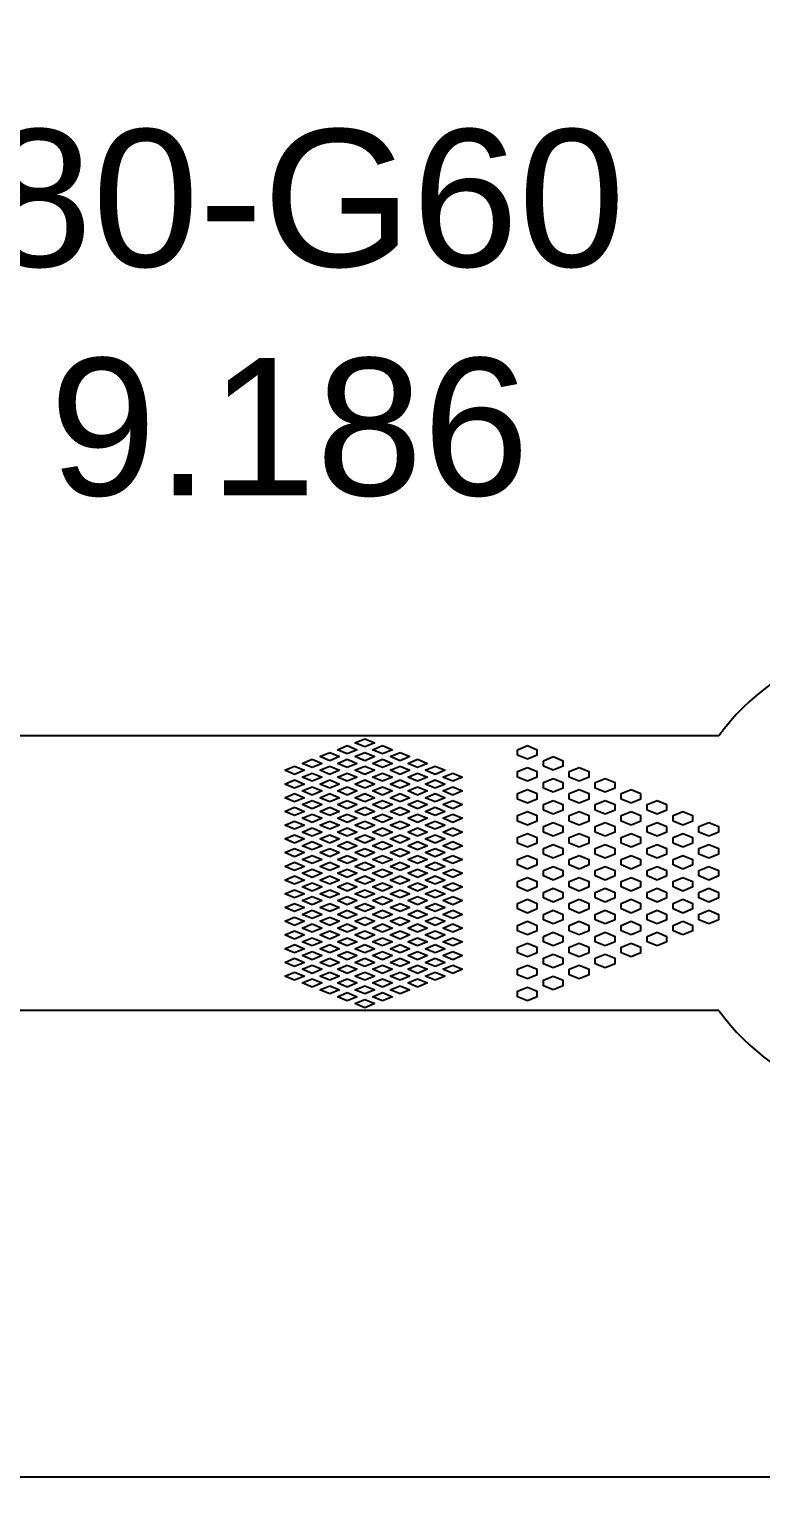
# Model space of a CAD drawing. Header units: inches. Extents: x -271009 to 5700, y -37000 to 38138.
# Drawn here: x -136165 to -133459, y 0 to 5405 of the extents above; entities that cross this region are included whole.
import ezdxf

# ---------------------------------------------------------------- set-up
doc = ezdxf.new("R2010")
doc.units = ezdxf.units.IN
doc.header["$MEASUREMENT"] = 0
doc.styles.get("Standard").update_dxf_attribs({"font": 'arial.ttf'})

msp = doc.modelspace()

# ---------------------------------------------------------------- linework, layer by layer
for p, q in [((-133614.7, 2791.3), (-136571, 2791.3)), ((-134960.1, 2765.9), (-134923.5, 2781.1)), ((-134923.5, 2750.7), (-134960.1, 2765.9)), ((-134923.5, 2781.1), (-134887, 2765.9)), ((-134887, 2765.9), (-134923.5, 2750.7)), ((-135155, 2689.8), (-135118.4, 2705)), ((-135118.4, 2705), (-135081.9, 2689.8)), ((-135090, 2715.1), (-135053.5, 2730.4)), ((-135053.5, 2699.9), (-135090, 2715.1)), ((-135053.5, 2730.4), (-135016.9, 2715.1)), ((-135016.9, 2715.1), (-135053.5, 2699.9)), ((-135025, 2740.5), (-134988.5, 2755.7)), ((-134988.5, 2725.3), (-135025, 2740.5)), ((-135025, 2689.8), (-134988.5, 2705)), ((-134988.5, 2755.7), (-134952, 2740.5)), ((-134952, 2740.5), (-134988.5, 2725.3)), ((-134988.5, 2705), (-134952, 2689.8)), ((-134960.1, 2715.1), (-134923.5, 2730.4)), ((-134923.5, 2699.9), (-134960.1, 2715.1)), ((-134923.5, 2730.4), (-134887, 2715.1)), ((-134887, 2715.1), (-134923.5, 2699.9)), ((-134895.1, 2740.5), (-134858.6, 2755.7)), ((-134858.6, 2725.3), (-134895.1, 2740.5)), ((-134895.1, 2689.8), (-134858.6, 2705)), ((-134858.6, 2755.7), (-134822, 2740.5)), ((-134822, 2740.5), (-134858.6, 2725.3)), ((-134858.6, 2705), (-134822, 2689.8)), ((-134830.2, 2715.1), (-134793.6, 2730.4)), ((-134793.6, 2699.9), (-134830.2, 2715.1)), ((-134793.6, 2730.4), (-134757.1, 2715.1)), ((-134757.1, 2715.1), (-134793.6, 2699.9)), ((-134765.2, 2689.8), (-134728.7, 2705)), ((-134728.7, 2705), (-134692.1, 2689.8)), ((-134359.2, 2740.5), (-134322.7, 2755.7)), ((-134359.2, 2720.2), (-134359.2, 2740.5)), ((-134322.7, 2705), (-134359.2, 2720.2)), ((-134322.7, 2755.7), (-134286.1, 2740.5)), ((-134286.1, 2720.2), (-134322.7, 2705)), ((-134286.1, 2720.2), (-134286.1, 2740.5)), ((-134263.3, 2699.9), (-134226.7, 2715.1)), ((-134226.7, 2715.1), (-134190.2, 2699.9)), ((-135219.9, 2664.4), (-135183.4, 2679.6)), ((-135183.4, 2649.2), (-135219.9, 2664.4)), ((-135183.4, 2679.6), (-135146.8, 2664.4)), ((-135146.8, 2664.4), (-135183.4, 2649.2)), ((-135118.4, 2674.5), (-135155, 2689.8)), ((-135155, 2639), (-135118.4, 2654.2)), ((-135081.9, 2689.8), (-135118.4, 2674.5)), ((-135118.4, 2654.2), (-135081.9, 2639)), ((-135090, 2664.4), (-135053.5, 2679.6)), ((-135053.5, 2649.2), (-135090, 2664.4)), ((-135053.5, 2679.6), (-135016.9, 2664.4)), ((-135016.9, 2664.4), (-135053.5, 2649.2)), ((-134988.5, 2674.5), (-135025, 2689.8)), ((-135025, 2639), (-134988.5, 2654.2)), ((-134952, 2689.8), (-134988.5, 2674.5)), ((-134988.5, 2654.2), (-134952, 2639)), ((-134960.1, 2664.4), (-134923.5, 2679.6)), ((-134923.5, 2649.2), (-134960.1, 2664.4)), ((-134923.5, 2679.6), (-134887, 2664.4)), ((-134887, 2664.4), (-134923.5, 2649.2)), ((-134858.6, 2674.5), (-134895.1, 2689.8)), ((-134895.1, 2639), (-134858.6, 2654.2)), ((-134822, 2689.8), (-134858.6, 2674.5)), ((-134858.6, 2654.2), (-134822, 2639)), ((-134830.2, 2664.4), (-134793.6, 2679.6)), ((-134793.6, 2649.2), (-134830.2, 2664.4)), ((-134793.6, 2679.6), (-134757.1, 2664.4)), ((-134757.1, 2664.4), (-134793.6, 2649.2)), ((-134728.7, 2674.5), (-134765.2, 2689.8)), ((-134765.2, 2639), (-134728.7, 2654.2)), ((-134692.1, 2689.8), (-134728.7, 2674.5)), ((-134728.7, 2654.2), (-134692.1, 2639)), ((-134700.2, 2664.4), (-134663.7, 2679.6)), ((-134663.7, 2649.2), (-134700.2, 2664.4)), ((-134663.7, 2679.6), (-134627.2, 2664.4)), ((-134627.2, 2664.4), (-134663.7, 2649.2)), ((-134635.3, 2639), (-134598.7, 2654.2)), ((-134598.7, 2654.2), (-134562.2, 2639)), ((-134359.2, 2659.3), (-134322.7, 2674.5)), ((-134359.2, 2639), (-134359.2, 2659.3)), ((-134322.7, 2674.5), (-134286.1, 2659.3)), ((-134286.1, 2639), (-134286.1, 2659.3)), ((-134263.3, 2679.6), (-134263.3, 2699.9)), ((-134226.7, 2664.4), (-134263.3, 2679.6)), ((-134190.2, 2679.6), (-134226.7, 2664.4)), ((-134190.2, 2679.6), (-134190.2, 2699.9)), ((-134167.4, 2659.3), (-134130.8, 2674.5)), ((-134167.4, 2639), (-134167.4, 2659.3)), ((-134130.8, 2674.5), (-134094.3, 2659.3)), ((-134094.3, 2639), (-134094.3, 2659.3)), ((-135219.9, 2613.6), (-135183.4, 2628.9)), ((-135183.4, 2598.4), (-135219.9, 2613.6)), ((-135183.4, 2628.9), (-135146.8, 2613.6)), ((-135146.8, 2613.6), (-135183.4, 2598.4)), ((-135118.4, 2623.8), (-135155, 2639)), ((-135155, 2588.3), (-135118.4, 2603.5)), ((-135081.9, 2639), (-135118.4, 2623.8)), ((-135118.4, 2603.5), (-135081.9, 2588.3)), ((-135090, 2613.6), (-135053.5, 2628.9)), ((-135053.5, 2598.4), (-135090, 2613.6)), ((-135053.5, 2628.9), (-135016.9, 2613.6)), ((-135016.9, 2613.6), (-135053.5, 2598.4)), ((-134988.5, 2623.8), (-135025, 2639)), ((-135025, 2588.3), (-134988.5, 2603.5)), ((-134952, 2639), (-134988.5, 2623.8)), ((-134988.5, 2603.5), (-134952, 2588.3)), ((-134960.1, 2613.6), (-134923.5, 2628.9)), ((-134923.5, 2598.4), (-134960.1, 2613.6)), ((-134923.5, 2628.9), (-134887, 2613.6)), ((-134887, 2613.6), (-134923.5, 2598.4)), ((-134858.6, 2623.8), (-134895.1, 2639)), ((-134895.1, 2588.3), (-134858.6, 2603.5)), ((-134822, 2639), (-134858.6, 2623.8)), ((-134858.6, 2603.5), (-134822, 2588.3)), ((-134830.2, 2613.6), (-134793.6, 2628.9)), ((-134793.6, 2598.4), (-134830.2, 2613.6)), ((-134793.6, 2628.9), (-134757.1, 2613.6)), ((-134757.1, 2613.6), (-134793.6, 2598.4)), ((-134728.7, 2623.8), (-134765.2, 2639)), ((-134765.2, 2588.3), (-134728.7, 2603.5)), ((-134692.1, 2639), (-134728.7, 2623.8)), ((-134728.7, 2603.5), (-134692.1, 2588.3)), ((-134700.2, 2613.6), (-134663.7, 2628.9)), ((-134663.7, 2598.4), (-134700.2, 2613.6)), ((-134663.7, 2628.9), (-134627.2, 2613.6)), ((-134627.2, 2613.6), (-134663.7, 2598.4)), ((-134598.7, 2623.8), (-134635.3, 2639)), ((-134635.3, 2588.3), (-134598.7, 2603.5)), ((-134562.2, 2639), (-134598.7, 2623.8)), ((-134598.7, 2603.5), (-134562.2, 2588.3)), ((-134322.7, 2623.8), (-134359.2, 2639)), ((-134286.1, 2639), (-134322.7, 2623.8)), ((-134263.3, 2618.7), (-134226.7, 2633.9)), ((-134263.3, 2598.4), (-134263.3, 2618.7)), ((-134226.7, 2583.2), (-134263.3, 2598.4)), ((-134226.7, 2633.9), (-134190.2, 2618.7)), ((-134190.2, 2598.4), (-134226.7, 2583.2)), ((-134190.2, 2598.4), (-134190.2, 2618.7)), ((-134130.8, 2623.8), (-134167.4, 2639)), ((-134094.3, 2639), (-134130.8, 2623.8)), ((-134071.4, 2618.7), (-134034.9, 2633.9)), ((-134071.4, 2598.4), (-134071.4, 2618.7)), ((-134034.9, 2583.2), (-134071.4, 2598.4)), ((-134034.9, 2633.9), (-133998.4, 2618.7)), ((-133998.4, 2598.4), (-134034.9, 2583.2)), ((-133998.4, 2598.4), (-133998.4, 2618.7)), ((-135219.9, 2562.9), (-135183.4, 2578.1)), ((-135183.4, 2547.7), (-135219.9, 2562.9)), ((-135183.4, 2578.1), (-135146.8, 2562.9)), ((-135146.8, 2562.9), (-135183.4, 2547.7)), ((-135118.4, 2573), (-135155, 2588.3)), ((-135155, 2537.5), (-135118.4, 2552.7)), ((-135081.9, 2588.3), (-135118.4, 2573)), ((-135118.4, 2552.7), (-135081.9, 2537.5)), ((-135090, 2562.9), (-135053.5, 2578.1)), ((-135053.5, 2547.7), (-135090, 2562.9)), ((-135053.5, 2578.1), (-135016.9, 2562.9)), ((-135016.9, 2562.9), (-135053.5, 2547.7)), ((-134988.5, 2573), (-135025, 2588.3)), ((-135025, 2537.5), (-134988.5, 2552.7)), ((-134952, 2588.3), (-134988.5, 2573)), ((-134988.5, 2552.7), (-134952, 2537.5)), ((-134960.1, 2562.9), (-134923.5, 2578.1)), ((-134923.5, 2547.7), (-134960.1, 2562.9)), ((-134923.5, 2578.1), (-134887, 2562.9)), ((-134887, 2562.9), (-134923.5, 2547.7)), ((-134858.6, 2573), (-134895.1, 2588.3)), ((-134895.1, 2537.5), (-134858.6, 2552.7)), ((-134822, 2588.3), (-134858.6, 2573)), ((-134858.6, 2552.7), (-134822, 2537.5)), ((-134830.2, 2562.9), (-134793.6, 2578.1)), ((-134793.6, 2547.7), (-134830.2, 2562.9)), ((-134793.6, 2578.1), (-134757.1, 2562.9)), ((-134757.1, 2562.9), (-134793.6, 2547.7)), ((-134728.7, 2573), (-134765.2, 2588.3)), ((-134765.2, 2537.5), (-134728.7, 2552.7)), ((-134692.1, 2588.3), (-134728.7, 2573)), ((-134728.7, 2552.7), (-134692.1, 2537.5)), ((-134700.2, 2562.9), (-134663.7, 2578.1)), ((-134663.7, 2547.7), (-134700.2, 2562.9)), ((-134663.7, 2578.1), (-134627.2, 2562.9)), ((-134627.2, 2562.9), (-134663.7, 2547.7)), ((-134598.7, 2573), (-134635.3, 2588.3)), ((-134635.3, 2537.5), (-134598.7, 2552.7)), ((-134562.2, 2588.3), (-134598.7, 2573)), ((-134598.7, 2552.7), (-134562.2, 2537.5)), ((-134359.2, 2578.1), (-134322.7, 2593.3)), ((-134359.2, 2557.8), (-134359.2, 2578.1)), ((-134322.7, 2542.6), (-134359.2, 2557.8)), ((-134322.7, 2593.3), (-134286.1, 2578.1)), ((-134286.1, 2557.8), (-134322.7, 2542.6)), ((-134286.1, 2557.8), (-134286.1, 2578.1)), ((-134263.3, 2537.5), (-134226.7, 2552.7)), ((-134226.7, 2552.7), (-134190.2, 2537.5)), ((-134167.4, 2578.1), (-134130.8, 2593.3)), ((-134167.4, 2557.8), (-134167.4, 2578.1)), ((-134130.8, 2542.6), (-134167.4, 2557.8)), ((-134130.8, 2593.3), (-134094.3, 2578.1)), ((-134094.3, 2557.8), (-134130.8, 2542.6)), ((-134094.3, 2557.8), (-134094.3, 2578.1)), ((-134071.4, 2537.5), (-134034.9, 2552.7)), ((-134034.9, 2552.7), (-133998.4, 2537.5)), ((-133975.5, 2578.1), (-133939, 2593.3)), ((-133975.5, 2557.8), (-133975.5, 2578.1)), ((-133939, 2542.6), (-133975.5, 2557.8)), ((-133939, 2593.3), (-133902.4, 2578.1)), ((-133902.4, 2557.8), (-133939, 2542.6)), ((-133902.4, 2557.8), (-133902.4, 2578.1)), ((-133879.6, 2537.5), (-133843.1, 2552.7)), ((-133843.1, 2552.7), (-133806.5, 2537.5)), ((-135219.9, 2512.1), (-135183.4, 2527.4)), ((-135183.4, 2496.9), (-135219.9, 2512.1)), ((-135183.4, 2527.4), (-135146.8, 2512.1)), ((-135146.8, 2512.1), (-135183.4, 2496.9)), ((-135118.4, 2522.3), (-135155, 2537.5)), ((-135155, 2486.8), (-135118.4, 2502)), ((-135118.4, 2471.5), (-135155, 2486.8)), ((-135081.9, 2537.5), (-135118.4, 2522.3)), ((-135118.4, 2502), (-135081.9, 2486.8)), ((-135081.9, 2486.8), (-135118.4, 2471.5)), ((-135090, 2512.1), (-135053.5, 2527.4)), ((-135053.5, 2496.9), (-135090, 2512.1)), ((-135053.5, 2527.4), (-135016.9, 2512.1)), ((-135016.9, 2512.1), (-135053.5, 2496.9)), ((-134988.5, 2522.3), (-135025, 2537.5)), ((-135025, 2486.8), (-134988.5, 2502)), ((-134988.5, 2471.5), (-135025, 2486.8)), ((-134952, 2537.5), (-134988.5, 2522.3)), ((-134988.5, 2502), (-134952, 2486.8)), ((-134952, 2486.8), (-134988.5, 2471.5)), ((-134960.1, 2512.1), (-134923.5, 2527.4)), ((-134923.5, 2496.9), (-134960.1, 2512.1)), ((-134923.5, 2527.4), (-134887, 2512.1)), ((-134887, 2512.1), (-134923.5, 2496.9)), ((-134858.6, 2522.3), (-134895.1, 2537.5)), ((-134895.1, 2486.8), (-134858.6, 2502)), ((-134858.6, 2471.5), (-134895.1, 2486.8)), ((-134822, 2537.5), (-134858.6, 2522.3)), ((-134858.6, 2502), (-134822, 2486.8)), ((-134822, 2486.8), (-134858.6, 2471.5)), ((-134830.2, 2512.1), (-134793.6, 2527.4)), ((-134793.6, 2496.9), (-134830.2, 2512.1)), ((-134793.6, 2527.4), (-134757.1, 2512.1)), ((-134757.1, 2512.1), (-134793.6, 2496.9)), ((-134728.7, 2522.3), (-134765.2, 2537.5)), ((-134765.2, 2486.8), (-134728.7, 2502)), ((-134728.7, 2471.5), (-134765.2, 2486.8)), ((-134692.1, 2537.5), (-134728.7, 2522.3)), ((-134728.7, 2502), (-134692.1, 2486.8)), ((-134692.1, 2486.8), (-134728.7, 2471.5)), ((-134700.2, 2512.1), (-134663.7, 2527.4)), ((-134663.7, 2496.9), (-134700.2, 2512.1)), ((-134663.7, 2527.4), (-134627.2, 2512.1)), ((-134627.2, 2512.1), (-134663.7, 2496.9)), ((-134598.7, 2522.3), (-134635.3, 2537.5)), ((-134635.3, 2486.8), (-134598.7, 2502)), ((-134598.7, 2471.5), (-134635.3, 2486.8)), ((-134562.2, 2537.5), (-134598.7, 2522.3)), ((-134598.7, 2502), (-134562.2, 2486.8)), ((-134562.2, 2486.8), (-134598.7, 2471.5)), ((-134359.2, 2496.9), (-134322.7, 2512.1)), ((-134359.2, 2476.6), (-134359.2, 2496.9)), ((-134322.7, 2512.1), (-134286.1, 2496.9)), ((-134286.1, 2476.6), (-134286.1, 2496.9)), ((-134263.3, 2517.2), (-134263.3, 2537.5)), ((-134226.7, 2502), (-134263.3, 2517.2)), ((-134190.2, 2517.2), (-134226.7, 2502)), ((-134190.2, 2517.2), (-134190.2, 2537.5)), ((-134167.4, 2496.9), (-134130.8, 2512.1)), ((-134167.4, 2476.6), (-134167.4, 2496.9)), ((-134130.8, 2512.1), (-134094.3, 2496.9)), ((-134094.3, 2476.6), (-134094.3, 2496.9)), ((-134071.4, 2517.2), (-134071.4, 2537.5)), ((-134034.9, 2502), (-134071.4, 2517.2)), ((-133998.4, 2517.2), (-134034.9, 2502)), ((-133998.4, 2517.2), (-133998.4, 2537.5)), ((-133975.5, 2496.9), (-133939, 2512.1)), ((-133975.5, 2476.6), (-133975.5, 2496.9)), ((-133939, 2512.1), (-133902.4, 2496.9)), ((-133902.4, 2476.6), (-133902.4, 2496.9)), ((-133879.6, 2517.2), (-133879.6, 2537.5)), ((-133843.1, 2502), (-133879.6, 2517.2)), ((-133806.5, 2517.2), (-133843.1, 2502)), ((-133806.5, 2517.2), (-133806.5, 2537.5)), ((-133783.7, 2496.9), (-133747.2, 2512.1)), ((-133783.7, 2476.6), (-133783.7, 2496.9)), ((-133747.2, 2512.1), (-133710.6, 2496.9)), ((-133710.6, 2476.6), (-133710.6, 2496.9)), ((-135219.9, 2461.4), (-135183.4, 2476.6)), ((-135183.4, 2446.2), (-135219.9, 2461.4)), ((-135183.4, 2476.6), (-135146.8, 2461.4)), ((-135146.8, 2461.4), (-135183.4, 2446.2)), ((-135155, 2436), (-135118.4, 2451.2)), ((-135118.4, 2420.8), (-135155, 2436)), ((-135118.4, 2451.2), (-135081.9, 2436)), ((-135081.9, 2436), (-135118.4, 2420.8)), ((-135090, 2461.4), (-135053.5, 2476.6)), ((-135053.5, 2446.2), (-135090, 2461.4)), ((-135053.5, 2476.6), (-135016.9, 2461.4)), ((-135016.9, 2461.4), (-135053.5, 2446.2)), ((-135025, 2436), (-134988.5, 2451.2)), ((-134988.5, 2420.8), (-135025, 2436)), ((-134988.5, 2451.2), (-134952, 2436)), ((-134952, 2436), (-134988.5, 2420.8)), ((-134960.1, 2461.4), (-134923.5, 2476.6)), ((-134923.5, 2446.2), (-134960.1, 2461.4)), ((-134923.5, 2476.6), (-134887, 2461.4)), ((-134887, 2461.4), (-134923.5, 2446.2)), ((-134895.1, 2436), (-134858.6, 2451.2)), ((-134858.6, 2420.8), (-134895.1, 2436)), ((-134858.6, 2451.2), (-134822, 2436)), ((-134822, 2436), (-134858.6, 2420.8)), ((-134830.2, 2461.4), (-134793.6, 2476.6)), ((-134793.6, 2446.2), (-134830.2, 2461.4)), ((-134793.6, 2476.6), (-134757.1, 2461.4)), ((-134757.1, 2461.4), (-134793.6, 2446.2)), ((-134765.2, 2436), (-134728.7, 2451.2)), ((-134728.7, 2420.8), (-134765.2, 2436)), ((-134728.7, 2451.2), (-134692.1, 2436)), ((-134692.1, 2436), (-134728.7, 2420.8)), ((-134700.2, 2461.4), (-134663.7, 2476.6)), ((-134663.7, 2446.2), (-134700.2, 2461.4)), ((-134663.7, 2476.6), (-134627.2, 2461.4)), ((-134627.2, 2461.4), (-134663.7, 2446.2)), ((-134635.3, 2436), (-134598.7, 2451.2)), ((-134598.7, 2420.8), (-134635.3, 2436)), ((-134598.7, 2451.2), (-134562.2, 2436)), ((-134562.2, 2436), (-134598.7, 2420.8)), ((-134322.7, 2461.4), (-134359.2, 2476.6)), ((-134286.1, 2476.6), (-134322.7, 2461.4)), ((-134263.3, 2456.3), (-134226.7, 2471.5)), ((-134263.3, 2436), (-134263.3, 2456.3)), ((-134226.7, 2420.8), (-134263.3, 2436)), ((-134226.7, 2471.5), (-134190.2, 2456.3)), ((-134190.2, 2436), (-134226.7, 2420.8)), ((-134190.2, 2436), (-134190.2, 2456.3)), ((-134130.8, 2461.4), (-134167.4, 2476.6)), ((-134094.3, 2476.6), (-134130.8, 2461.4)), ((-134071.4, 2456.3), (-134034.9, 2471.5)), ((-134071.4, 2436), (-134071.4, 2456.3)), ((-134034.9, 2420.8), (-134071.4, 2436)), ((-134034.9, 2471.5), (-133998.4, 2456.3)), ((-133998.4, 2436), (-134034.9, 2420.8)), ((-133998.4, 2436), (-133998.4, 2456.3)), ((-133939, 2461.4), (-133975.5, 2476.6)), ((-133902.4, 2476.6), (-133939, 2461.4)), ((-133879.6, 2456.3), (-133843.1, 2471.5)), ((-133879.6, 2436), (-133879.6, 2456.3)), ((-133843.1, 2420.8), (-133879.6, 2436)), ((-133843.1, 2471.5), (-133806.5, 2456.3)), ((-133806.5, 2436), (-133843.1, 2420.8)), ((-133806.5, 2436), (-133806.5, 2456.3)), ((-133747.2, 2461.4), (-133783.7, 2476.6)), ((-133710.6, 2476.6), (-133747.2, 2461.4)), ((-133687.8, 2456.3), (-133651.2, 2471.5)), ((-133687.8, 2436), (-133687.8, 2456.3)), ((-133651.2, 2420.8), (-133687.8, 2436)), ((-133651.2, 2471.5), (-133614.7, 2456.3)), ((-133614.7, 2436), (-133651.2, 2420.8)), ((-133614.7, 2436), (-133614.7, 2456.3)), ((-135219.9, 2410.6), (-135183.4, 2425.9)), ((-135183.4, 2395.4), (-135219.9, 2410.6)), ((-135183.4, 2425.9), (-135146.8, 2410.6)), ((-135146.8, 2410.6), (-135183.4, 2395.4)), ((-135155, 2385.3), (-135118.4, 2400.5)), ((-135118.4, 2370), (-135155, 2385.3)), ((-135118.4, 2400.5), (-135081.9, 2385.3)), ((-135081.9, 2385.3), (-135118.4, 2370)), ((-135090, 2410.6), (-135053.5, 2425.9)), ((-135053.5, 2395.4), (-135090, 2410.6)), ((-135053.5, 2425.9), (-135016.9, 2410.6)), ((-135016.9, 2410.6), (-135053.5, 2395.4)), ((-135025, 2385.3), (-134988.5, 2400.5)), ((-134988.5, 2370), (-135025, 2385.3)), ((-134988.5, 2400.5), (-134952, 2385.3)), ((-134952, 2385.3), (-134988.5, 2370)), ((-134960.1, 2410.6), (-134923.5, 2425.9)), ((-134923.5, 2395.4), (-134960.1, 2410.6)), ((-134923.5, 2425.9), (-134887, 2410.6)), ((-134887, 2410.6), (-134923.5, 2395.4)), ((-134895.1, 2385.3), (-134858.6, 2400.5)), ((-134858.6, 2370), (-134895.1, 2385.3)), ((-134858.6, 2400.5), (-134822, 2385.3)), ((-134822, 2385.3), (-134858.6, 2370)), ((-134830.2, 2410.6), (-134793.6, 2425.9)), ((-134793.6, 2395.4), (-134830.2, 2410.6)), ((-134793.6, 2425.9), (-134757.1, 2410.6)), ((-134757.1, 2410.6), (-134793.6, 2395.4)), ((-134765.2, 2385.3), (-134728.7, 2400.5)), ((-134728.7, 2370), (-134765.2, 2385.3)), ((-134728.7, 2400.5), (-134692.1, 2385.3)), ((-134692.1, 2385.3), (-134728.7, 2370)), ((-134700.2, 2410.6), (-134663.7, 2425.9)), ((-134663.7, 2395.4), (-134700.2, 2410.6)), ((-134663.7, 2425.9), (-134627.2, 2410.6)), ((-134627.2, 2410.6), (-134663.7, 2395.4)), ((-134635.3, 2385.3), (-134598.7, 2400.5)), ((-134598.7, 2370), (-134635.3, 2385.3)), ((-134598.7, 2400.5), (-134562.2, 2385.3)), ((-134562.2, 2385.3), (-134598.7, 2370)), ((-134359.2, 2415.7), (-134322.7, 2430.9)), ((-134359.2, 2395.4), (-134359.2, 2415.7)), ((-134322.7, 2380.2), (-134359.2, 2395.4)), ((-134322.7, 2430.9), (-134286.1, 2415.7)), ((-134286.1, 2395.4), (-134322.7, 2380.2)), ((-134286.1, 2395.4), (-134286.1, 2415.7)), ((-134263.3, 2375.1), (-134226.7, 2390.3)), ((-134226.7, 2390.3), (-134190.2, 2375.1)), ((-134167.4, 2415.7), (-134130.8, 2430.9)), ((-134167.4, 2395.4), (-134167.4, 2415.7)), ((-134130.8, 2380.2), (-134167.4, 2395.4)), ((-134130.8, 2430.9), (-134094.3, 2415.7)), ((-134094.3, 2395.4), (-134130.8, 2380.2)), ((-134094.3, 2395.4), (-134094.3, 2415.7)), ((-134071.4, 2375.1), (-134034.9, 2390.3)), ((-134034.9, 2390.3), (-133998.4, 2375.1)), ((-133975.5, 2415.7), (-133939, 2430.9)), ((-133975.5, 2395.4), (-133975.5, 2415.7)), ((-133939, 2380.2), (-133975.5, 2395.4)), ((-133939, 2430.9), (-133902.4, 2415.7)), ((-133902.4, 2395.4), (-133939, 2380.2)), ((-133902.4, 2395.4), (-133902.4, 2415.7)), ((-133879.6, 2375.1), (-133843.1, 2390.3)), ((-133843.1, 2390.3), (-133806.5, 2375.1)), ((-133783.7, 2415.7), (-133747.2, 2430.9)), ((-133783.7, 2395.4), (-133783.7, 2415.7)), ((-133747.2, 2380.2), (-133783.7, 2395.4)), ((-133747.2, 2430.9), (-133710.6, 2415.7)), ((-133710.6, 2395.4), (-133747.2, 2380.2)), ((-133710.6, 2395.4), (-133710.6, 2415.7)), ((-133687.8, 2375.1), (-133651.2, 2390.3)), ((-133651.2, 2390.3), (-133614.7, 2375.1)), ((-135219.9, 2359.9), (-135183.4, 2375.1)), ((-135183.4, 2344.7), (-135219.9, 2359.9)), ((-135219.9, 2309.1), (-135183.4, 2324.4)), ((-135183.4, 2375.1), (-135146.8, 2359.9)), ((-135146.8, 2359.9), (-135183.4, 2344.7)), ((-135183.4, 2324.4), (-135146.8, 2309.1)), ((-135155, 2334.5), (-135118.4, 2349.7)), ((-135118.4, 2319.3), (-135155, 2334.5)), ((-135118.4, 2349.7), (-135081.9, 2334.5)), ((-135081.9, 2334.5), (-135118.4, 2319.3)), ((-135090, 2359.9), (-135053.5, 2375.1)), ((-135053.5, 2344.7), (-135090, 2359.9)), ((-135090, 2309.1), (-135053.5, 2324.4)), ((-135053.5, 2375.1), (-135016.9, 2359.9)), ((-135016.9, 2359.9), (-135053.5, 2344.7)), ((-135053.5, 2324.4), (-135016.9, 2309.1)), ((-135025, 2334.5), (-134988.5, 2349.7)), ((-134988.5, 2319.3), (-135025, 2334.5)), ((-134988.5, 2349.7), (-134952, 2334.5)), ((-134952, 2334.5), (-134988.5, 2319.3)), ((-134960.1, 2359.9), (-134923.5, 2375.1)), ((-134923.5, 2344.7), (-134960.1, 2359.9)), ((-134960.1, 2309.1), (-134923.5, 2324.4)), ((-134923.5, 2375.1), (-134887, 2359.9)), ((-134887, 2359.9), (-134923.5, 2344.7)), ((-134923.5, 2324.4), (-134887, 2309.1)), ((-134895.1, 2334.5), (-134858.6, 2349.7)), ((-134858.6, 2319.3), (-134895.1, 2334.5)), ((-134858.6, 2349.7), (-134822, 2334.5)), ((-134822, 2334.5), (-134858.6, 2319.3)), ((-134830.2, 2359.9), (-134793.6, 2375.1)), ((-134793.6, 2344.7), (-134830.2, 2359.9)), ((-134830.2, 2309.1), (-134793.6, 2324.4)), ((-134793.6, 2375.1), (-134757.1, 2359.9)), ((-134757.1, 2359.9), (-134793.6, 2344.7)), ((-134793.6, 2324.4), (-134757.1, 2309.1)), ((-134765.2, 2334.5), (-134728.7, 2349.7)), ((-134728.7, 2319.3), (-134765.2, 2334.5)), ((-134728.7, 2349.7), (-134692.1, 2334.5)), ((-134692.1, 2334.5), (-134728.7, 2319.3)), ((-134700.2, 2359.9), (-134663.7, 2375.1)), ((-134663.7, 2344.7), (-134700.2, 2359.9)), ((-134700.2, 2309.1), (-134663.7, 2324.4)), ((-134663.7, 2375.1), (-134627.2, 2359.9)), ((-134627.2, 2359.9), (-134663.7, 2344.7)), ((-134663.7, 2324.4), (-134627.2, 2309.1)), ((-134635.3, 2334.5), (-134598.7, 2349.7)), ((-134598.7, 2319.3), (-134635.3, 2334.5)), ((-134598.7, 2349.7), (-134562.2, 2334.5)), ((-134562.2, 2334.5), (-134598.7, 2319.3)), ((-134359.2, 2334.5), (-134322.7, 2349.7)), ((-134359.2, 2314.2), (-134359.2, 2334.5)), ((-134322.7, 2349.7), (-134286.1, 2334.5)), ((-134286.1, 2314.2), (-134286.1, 2334.5)), ((-134263.3, 2354.8), (-134263.3, 2375.1)), ((-134226.7, 2339.6), (-134263.3, 2354.8)), ((-134190.2, 2354.8), (-134226.7, 2339.6)), ((-134190.2, 2354.8), (-134190.2, 2375.1)), ((-134167.4, 2334.5), (-134130.8, 2349.7)), ((-134167.4, 2314.2), (-134167.4, 2334.5)), ((-134130.8, 2349.7), (-134094.3, 2334.5)), ((-134094.3, 2314.2), (-134094.3, 2334.5)), ((-134071.4, 2354.8), (-134071.4, 2375.1)), ((-134034.9, 2339.6), (-134071.4, 2354.8)), ((-133998.4, 2354.8), (-134034.9, 2339.6)), ((-133998.4, 2354.8), (-133998.4, 2375.1)), ((-133975.5, 2334.5), (-133939, 2349.7)), ((-133975.5, 2314.2), (-133975.5, 2334.5)), ((-133939, 2349.7), (-133902.4, 2334.5)), ((-133902.4, 2314.2), (-133902.4, 2334.5)), ((-133879.6, 2354.8), (-133879.6, 2375.1)), ((-133843.1, 2339.6), (-133879.6, 2354.8)), ((-133806.5, 2354.8), (-133843.1, 2339.6)), ((-133806.5, 2354.8), (-133806.5, 2375.1)), ((-133783.7, 2334.5), (-133747.2, 2349.7)), ((-133783.7, 2314.2), (-133783.7, 2334.5)), ((-133747.2, 2349.7), (-133710.6, 2334.5)), ((-133710.6, 2314.2), (-133710.6, 2334.5)), ((-133687.8, 2354.8), (-133687.8, 2375.1)), ((-133651.2, 2339.6), (-133687.8, 2354.8)), ((-133614.7, 2354.8), (-133651.2, 2339.6)), ((-133614.7, 2354.8), (-133614.7, 2375.1)), ((-135183.4, 2293.9), (-135219.9, 2309.1)), ((-135219.9, 2258.4), (-135183.4, 2273.6)), ((-135146.8, 2309.1), (-135183.4, 2293.9)), ((-135183.4, 2273.6), (-135146.8, 2258.4)), ((-135155, 2283.8), (-135118.4, 2299)), ((-135118.4, 2268.5), (-135155, 2283.8)), ((-135118.4, 2299), (-135081.9, 2283.8)), ((-135081.9, 2283.8), (-135118.4, 2268.5)), ((-135053.5, 2293.9), (-135090, 2309.1)), ((-135090, 2258.4), (-135053.5, 2273.6)), ((-135016.9, 2309.1), (-135053.5, 2293.9)), ((-135053.5, 2273.6), (-135016.9, 2258.4)), ((-135025, 2283.8), (-134988.5, 2299)), ((-134988.5, 2268.5), (-135025, 2283.8)), ((-134988.5, 2299), (-134952, 2283.8)), ((-134952, 2283.8), (-134988.5, 2268.5)), ((-134923.5, 2293.9), (-134960.1, 2309.1)), ((-134960.1, 2258.4), (-134923.5, 2273.6)), ((-134887, 2309.1), (-134923.5, 2293.9)), ((-134923.5, 2273.6), (-134887, 2258.4)), ((-134895.1, 2283.8), (-134858.6, 2299)), ((-134858.6, 2268.5), (-134895.1, 2283.8)), ((-134858.6, 2299), (-134822, 2283.8)), ((-134822, 2283.8), (-134858.6, 2268.5)), ((-134793.6, 2293.9), (-134830.2, 2309.1)), ((-134830.2, 2258.4), (-134793.6, 2273.6)), ((-134757.1, 2309.1), (-134793.6, 2293.9)), ((-134793.6, 2273.6), (-134757.1, 2258.4)), ((-134765.2, 2283.8), (-134728.7, 2299)), ((-134728.7, 2268.5), (-134765.2, 2283.8)), ((-134728.7, 2299), (-134692.1, 2283.8)), ((-134692.1, 2283.8), (-134728.7, 2268.5)), ((-134663.7, 2293.9), (-134700.2, 2309.1)), ((-134700.2, 2258.4), (-134663.7, 2273.6)), ((-134627.2, 2309.1), (-134663.7, 2293.9)), ((-134663.7, 2273.6), (-134627.2, 2258.4)), ((-134635.3, 2283.8), (-134598.7, 2299)), ((-134598.7, 2268.5), (-134635.3, 2283.8)), ((-134598.7, 2299), (-134562.2, 2283.8)), ((-134562.2, 2283.8), (-134598.7, 2268.5)), ((-134322.7, 2299), (-134359.2, 2314.2)), ((-134286.1, 2314.2), (-134322.7, 2299)), ((-134263.3, 2293.9), (-134226.7, 2309.1)), ((-134263.3, 2273.6), (-134263.3, 2293.9)), ((-134226.7, 2258.4), (-134263.3, 2273.6)), ((-134226.7, 2309.1), (-134190.2, 2293.9)), ((-134190.2, 2273.6), (-134226.7, 2258.4)), ((-134190.2, 2273.6), (-134190.2, 2293.9)), ((-134130.8, 2299), (-134167.4, 2314.2)), ((-134094.3, 2314.2), (-134130.8, 2299)), ((-134071.4, 2293.9), (-134034.9, 2309.1)), ((-134071.4, 2273.6), (-134071.4, 2293.9)), ((-134034.9, 2258.4), (-134071.4, 2273.6)), ((-134034.9, 2309.1), (-133998.4, 2293.9)), ((-133998.4, 2273.6), (-134034.9, 2258.4)), ((-133998.4, 2273.6), (-133998.4, 2293.9)), ((-133939, 2299), (-133975.5, 2314.2)), ((-133902.4, 2314.2), (-133939, 2299)), ((-133879.6, 2293.9), (-133843.1, 2309.1)), ((-133879.6, 2273.6), (-133879.6, 2293.9)), ((-133843.1, 2258.4), (-133879.6, 2273.6)), ((-133843.1, 2309.1), (-133806.5, 2293.9)), ((-133806.5, 2273.6), (-133843.1, 2258.4)), ((-133806.5, 2273.6), (-133806.5, 2293.9)), ((-133747.2, 2299), (-133783.7, 2314.2)), ((-133710.6, 2314.2), (-133747.2, 2299)), ((-133687.8, 2293.9), (-133651.2, 2309.1)), ((-133687.8, 2273.6), (-133687.8, 2293.9)), ((-133651.2, 2258.4), (-133687.8, 2273.6)), ((-133651.2, 2309.1), (-133614.7, 2293.9)), ((-133614.7, 2273.6), (-133651.2, 2258.4)), ((-133614.7, 2273.6), (-133614.7, 2293.9)), ((-135183.4, 2243.2), (-135219.9, 2258.4)), ((-135219.9, 2207.6), (-135183.4, 2222.9)), ((-135146.8, 2258.4), (-135183.4, 2243.2)), ((-135183.4, 2222.9), (-135146.8, 2207.6)), ((-135155, 2233), (-135118.4, 2248.2)), ((-135118.4, 2217.8), (-135155, 2233)), ((-135118.4, 2248.2), (-135081.9, 2233)), ((-135081.9, 2233), (-135118.4, 2217.8)), ((-135053.5, 2243.2), (-135090, 2258.4)), ((-135090, 2207.6), (-135053.5, 2222.9)), ((-135016.9, 2258.4), (-135053.5, 2243.2)), ((-135053.5, 2222.9), (-135016.9, 2207.6)), ((-135025, 2233), (-134988.5, 2248.2)), ((-134988.5, 2217.8), (-135025, 2233)), ((-134988.5, 2248.2), (-134952, 2233)), ((-134952, 2233), (-134988.5, 2217.8)), ((-134923.5, 2243.2), (-134960.1, 2258.4)), ((-134960.1, 2207.6), (-134923.5, 2222.9)), ((-134887, 2258.4), (-134923.5, 2243.2)), ((-134923.5, 2222.9), (-134887, 2207.6)), ((-134895.1, 2233), (-134858.6, 2248.2)), ((-134858.6, 2217.8), (-134895.1, 2233)), ((-134858.6, 2248.2), (-134822, 2233)), ((-134822, 2233), (-134858.6, 2217.8)), ((-134793.6, 2243.2), (-134830.2, 2258.4)), ((-134830.2, 2207.6), (-134793.6, 2222.9)), ((-134757.1, 2258.4), (-134793.6, 2243.2)), ((-134793.6, 2222.9), (-134757.1, 2207.6)), ((-134765.2, 2233), (-134728.7, 2248.2)), ((-134728.7, 2217.8), (-134765.2, 2233)), ((-134728.7, 2248.2), (-134692.1, 2233)), ((-134692.1, 2233), (-134728.7, 2217.8)), ((-134663.7, 2243.2), (-134700.2, 2258.4)), ((-134700.2, 2207.6), (-134663.7, 2222.9)), ((-134627.2, 2258.4), (-134663.7, 2243.2)), ((-134663.7, 2222.9), (-134627.2, 2207.6)), ((-134635.3, 2233), (-134598.7, 2248.2)), ((-134598.7, 2217.8), (-134635.3, 2233)), ((-134598.7, 2248.2), (-134562.2, 2233)), ((-134562.2, 2233), (-134598.7, 2217.8)), ((-134359.2, 2253.3), (-134322.7, 2268.5)), ((-134359.2, 2233), (-134359.2, 2253.3)), ((-134322.7, 2217.8), (-134359.2, 2233)), ((-134322.7, 2268.5), (-134286.1, 2253.3)), ((-134286.1, 2233), (-134322.7, 2217.8)), ((-134286.1, 2233), (-134286.1, 2253.3)), ((-134263.3, 2212.7), (-134226.7, 2227.9)), ((-134226.7, 2227.9), (-134190.2, 2212.7)), ((-134167.4, 2253.3), (-134130.8, 2268.5)), ((-134167.4, 2233), (-134167.4, 2253.3)), ((-134130.8, 2217.8), (-134167.4, 2233)), ((-134130.8, 2268.5), (-134094.3, 2253.3)), ((-134094.3, 2233), (-134130.8, 2217.8)), ((-134094.3, 2233), (-134094.3, 2253.3)), ((-134071.4, 2212.7), (-134034.9, 2227.9)), ((-134034.9, 2227.9), (-133998.4, 2212.7)), ((-133975.5, 2253.3), (-133939, 2268.5)), ((-133975.5, 2233), (-133975.5, 2253.3)), ((-133939, 2217.8), (-133975.5, 2233)), ((-133939, 2268.5), (-133902.4, 2253.3)), ((-133902.4, 2233), (-133939, 2217.8)), ((-133902.4, 2233), (-133902.4, 2253.3)), ((-133879.6, 2212.7), (-133843.1, 2227.9)), ((-133843.1, 2227.9), (-133806.5, 2212.7)), ((-133783.7, 2253.3), (-133747.2, 2268.5)), ((-133783.7, 2233), (-133783.7, 2253.3)), ((-133747.2, 2217.8), (-133783.7, 2233)), ((-133747.2, 2268.5), (-133710.6, 2253.3)), ((-133710.6, 2233), (-133747.2, 2217.8)), ((-133710.6, 2233), (-133710.6, 2253.3)), ((-133687.8, 2212.7), (-133651.2, 2227.9)), ((-133651.2, 2227.9), (-133614.7, 2212.7)), ((-135183.4, 2192.4), (-135219.9, 2207.6)), ((-135219.9, 2156.9), (-135183.4, 2172.1)), ((-135146.8, 2207.6), (-135183.4, 2192.4)), ((-135183.4, 2172.1), (-135146.8, 2156.9)), ((-135155, 2182.3), (-135118.4, 2197.5)), ((-135118.4, 2167), (-135155, 2182.3)), ((-135118.4, 2197.5), (-135081.9, 2182.3)), ((-135081.9, 2182.3), (-135118.4, 2167)), ((-135053.5, 2192.4), (-135090, 2207.6)), ((-135090, 2156.9), (-135053.5, 2172.1)), ((-135016.9, 2207.6), (-135053.5, 2192.4)), ((-135053.5, 2172.1), (-135016.9, 2156.9)), ((-135025, 2182.3), (-134988.5, 2197.5)), ((-134988.5, 2167), (-135025, 2182.3)), ((-134988.5, 2197.5), (-134952, 2182.3)), ((-134952, 2182.3), (-134988.5, 2167)), ((-134923.5, 2192.4), (-134960.1, 2207.6)), ((-134960.1, 2156.9), (-134923.5, 2172.1)), ((-134887, 2207.6), (-134923.5, 2192.4)), ((-134923.5, 2172.1), (-134887, 2156.9)), ((-134895.1, 2182.3), (-134858.6, 2197.5)), ((-134858.6, 2167), (-134895.1, 2182.3)), ((-134858.6, 2197.5), (-134822, 2182.3)), ((-134822, 2182.3), (-134858.6, 2167)), ((-134793.6, 2192.4), (-134830.2, 2207.6)), ((-134830.2, 2156.9), (-134793.6, 2172.1)), ((-134757.1, 2207.6), (-134793.6, 2192.4)), ((-134793.6, 2172.1), (-134757.1, 2156.9)), ((-134765.2, 2182.3), (-134728.7, 2197.5)), ((-134728.7, 2167), (-134765.2, 2182.3)), ((-134728.7, 2197.5), (-134692.1, 2182.3)), ((-134692.1, 2182.3), (-134728.7, 2167)), ((-134663.7, 2192.4), (-134700.2, 2207.6)), ((-134700.2, 2156.9), (-134663.7, 2172.1)), ((-134627.2, 2207.6), (-134663.7, 2192.4)), ((-134663.7, 2172.1), (-134627.2, 2156.9)), ((-134635.3, 2182.3), (-134598.7, 2197.5)), ((-134598.7, 2167), (-134635.3, 2182.3)), ((-134598.7, 2197.5), (-134562.2, 2182.3)), ((-134562.2, 2182.3), (-134598.7, 2167)), ((-134359.2, 2172.1), (-134322.7, 2187.3)), ((-134359.2, 2151.8), (-134359.2, 2172.1)), ((-134322.7, 2187.3), (-134286.1, 2172.1)), ((-134286.1, 2151.8), (-134286.1, 2172.1)), ((-134263.3, 2192.4), (-134263.3, 2212.7)), ((-134226.7, 2177.2), (-134263.3, 2192.4)), ((-134190.2, 2192.4), (-134226.7, 2177.2)), ((-134190.2, 2192.4), (-134190.2, 2212.7)), ((-134167.4, 2172.1), (-134130.8, 2187.3)), ((-134167.4, 2151.8), (-134167.4, 2172.1)), ((-134130.8, 2187.3), (-134094.3, 2172.1)), ((-134094.3, 2151.8), (-134094.3, 2172.1)), ((-134071.4, 2192.4), (-134071.4, 2212.7)), ((-134034.9, 2177.2), (-134071.4, 2192.4)), ((-133998.4, 2192.4), (-134034.9, 2177.2)), ((-133998.4, 2192.4), (-133998.4, 2212.7)), ((-133975.5, 2172.1), (-133939, 2187.3)), ((-133975.5, 2151.8), (-133975.5, 2172.1)), ((-133939, 2187.3), (-133902.4, 2172.1)), ((-133902.4, 2151.8), (-133902.4, 2172.1)), ((-133879.6, 2192.4), (-133879.6, 2212.7)), ((-133843.1, 2177.2), (-133879.6, 2192.4)), ((-133806.5, 2192.4), (-133843.1, 2177.2)), ((-133806.5, 2192.4), (-133806.5, 2212.7)), ((-133783.7, 2172.1), (-133747.2, 2187.3)), ((-133783.7, 2151.8), (-133783.7, 2172.1)), ((-133747.2, 2187.3), (-133710.6, 2172.1)), ((-133710.6, 2151.8), (-133710.6, 2172.1)), ((-133687.8, 2192.4), (-133687.8, 2212.7)), ((-133651.2, 2177.2), (-133687.8, 2192.4)), ((-133614.7, 2192.4), (-133651.2, 2177.2)), ((-133614.7, 2192.4), (-133614.7, 2212.7)), ((-135183.4, 2141.7), (-135219.9, 2156.9)), ((-135219.9, 2106.1), (-135183.4, 2121.4)), ((-135146.8, 2156.9), (-135183.4, 2141.7)), ((-135183.4, 2121.4), (-135146.8, 2106.1)), ((-135155, 2131.5), (-135118.4, 2146.7)), ((-135118.4, 2116.3), (-135155, 2131.5)), ((-135118.4, 2146.7), (-135081.9, 2131.5)), ((-135081.9, 2131.5), (-135118.4, 2116.3)), ((-135053.5, 2141.7), (-135090, 2156.9)), ((-135090, 2106.1), (-135053.5, 2121.4)), ((-135016.9, 2156.9), (-135053.5, 2141.7)), ((-135053.5, 2121.4), (-135016.9, 2106.1)), ((-135025, 2131.5), (-134988.5, 2146.7)), ((-134988.5, 2116.3), (-135025, 2131.5)), ((-134988.5, 2146.7), (-134952, 2131.5)), ((-134952, 2131.5), (-134988.5, 2116.3)), ((-134923.5, 2141.7), (-134960.1, 2156.9)), ((-134960.1, 2106.1), (-134923.5, 2121.4)), ((-134887, 2156.9), (-134923.5, 2141.7)), ((-134923.5, 2121.4), (-134887, 2106.1)), ((-134895.1, 2131.5), (-134858.6, 2146.7)), ((-134858.6, 2116.3), (-134895.1, 2131.5)), ((-134858.6, 2146.7), (-134822, 2131.5)), ((-134822, 2131.5), (-134858.6, 2116.3)), ((-134793.6, 2141.7), (-134830.2, 2156.9)), ((-134830.2, 2106.1), (-134793.6, 2121.4)), ((-134757.1, 2156.9), (-134793.6, 2141.7)), ((-134793.6, 2121.4), (-134757.1, 2106.1)), ((-134765.2, 2131.5), (-134728.7, 2146.7)), ((-134728.7, 2116.3), (-134765.2, 2131.5)), ((-134728.7, 2146.7), (-134692.1, 2131.5)), ((-134692.1, 2131.5), (-134728.7, 2116.3)), ((-134663.7, 2141.7), (-134700.2, 2156.9)), ((-134700.2, 2106.1), (-134663.7, 2121.4)), ((-134627.2, 2156.9), (-134663.7, 2141.7)), ((-134663.7, 2121.4), (-134627.2, 2106.1)), ((-134635.3, 2131.5), (-134598.7, 2146.7)), ((-134598.7, 2116.3), (-134635.3, 2131.5)), ((-134598.7, 2146.7), (-134562.2, 2131.5)), ((-134562.2, 2131.5), (-134598.7, 2116.3)), ((-134322.7, 2136.6), (-134359.2, 2151.8)), ((-134286.1, 2151.8), (-134322.7, 2136.6)), ((-134263.3, 2131.5), (-134226.7, 2146.7)), ((-134263.3, 2111.2), (-134263.3, 2131.5)), ((-134226.7, 2096), (-134263.3, 2111.2)), ((-134226.7, 2146.7), (-134190.2, 2131.5)), ((-134190.2, 2111.2), (-134226.7, 2096)), ((-134190.2, 2111.2), (-134190.2, 2131.5)), ((-134130.8, 2136.6), (-134167.4, 2151.8)), ((-134094.3, 2151.8), (-134130.8, 2136.6)), ((-134071.4, 2131.5), (-134034.9, 2146.7)), ((-134071.4, 2111.2), (-134071.4, 2131.5)), ((-134034.9, 2096), (-134071.4, 2111.2)), ((-134034.9, 2146.7), (-133998.4, 2131.5)), ((-133998.4, 2111.2), (-134034.9, 2096)), ((-133998.4, 2111.2), (-133998.4, 2131.5)), ((-133939, 2136.6), (-133975.5, 2151.8)), ((-133902.4, 2151.8), (-133939, 2136.6)), ((-133879.6, 2131.5), (-133843.1, 2146.7)), ((-133879.6, 2111.2), (-133879.6, 2131.5)), ((-133843.1, 2096), (-133879.6, 2111.2)), ((-133843.1, 2146.7), (-133806.5, 2131.5)), ((-133806.5, 2111.2), (-133843.1, 2096)), ((-133806.5, 2111.2), (-133806.5, 2131.5)), ((-133747.2, 2136.6), (-133783.7, 2151.8)), ((-133710.6, 2151.8), (-133747.2, 2136.6)), ((-133687.8, 2131.5), (-133651.2, 2146.7)), ((-133687.8, 2111.2), (-133687.8, 2131.5)), ((-133651.2, 2096), (-133687.8, 2111.2)), ((-133651.2, 2146.7), (-133614.7, 2131.5)), ((-133614.7, 2111.2), (-133651.2, 2096)), ((-133614.7, 2111.2), (-133614.7, 2131.5)), ((-135183.4, 2090.9), (-135219.9, 2106.1)), ((-135219.9, 2055.4), (-135183.4, 2070.6)), ((-135183.4, 2040.2), (-135219.9, 2055.4)), ((-135146.8, 2106.1), (-135183.4, 2090.9)), ((-135183.4, 2070.6), (-135146.8, 2055.4)), ((-135146.8, 2055.4), (-135183.4, 2040.2)), ((-135155, 2080.8), (-135118.4, 2096)), ((-135118.4, 2065.5), (-135155, 2080.8)), ((-135118.4, 2096), (-135081.9, 2080.8)), ((-135081.9, 2080.8), (-135118.4, 2065.5)), ((-135053.5, 2090.9), (-135090, 2106.1)), ((-135090, 2055.4), (-135053.5, 2070.6)), ((-135053.5, 2040.2), (-135090, 2055.4)), ((-135016.9, 2106.1), (-135053.5, 2090.9)), ((-135053.5, 2070.6), (-135016.9, 2055.4)), ((-135016.9, 2055.4), (-135053.5, 2040.2)), ((-135025, 2080.8), (-134988.5, 2096)), ((-134988.5, 2065.5), (-135025, 2080.8)), ((-134988.5, 2096), (-134952, 2080.8)), ((-134952, 2080.8), (-134988.5, 2065.5)), ((-134923.5, 2090.9), (-134960.1, 2106.1)), ((-134960.1, 2055.4), (-134923.5, 2070.6)), ((-134923.5, 2040.2), (-134960.1, 2055.4)), ((-134887, 2106.1), (-134923.5, 2090.9)), ((-134923.5, 2070.6), (-134887, 2055.4)), ((-134887, 2055.4), (-134923.5, 2040.2)), ((-134895.1, 2080.8), (-134858.6, 2096)), ((-134858.6, 2065.5), (-134895.1, 2080.8)), ((-134858.6, 2096), (-134822, 2080.8)), ((-134822, 2080.8), (-134858.6, 2065.5)), ((-134793.6, 2090.9), (-134830.2, 2106.1)), ((-134830.2, 2055.4), (-134793.6, 2070.6)), ((-134793.6, 2040.2), (-134830.2, 2055.4)), ((-134757.1, 2106.1), (-134793.6, 2090.9)), ((-134793.6, 2070.6), (-134757.1, 2055.4)), ((-134757.1, 2055.4), (-134793.6, 2040.2)), ((-134765.2, 2080.8), (-134728.7, 2096)), ((-134728.7, 2065.5), (-134765.2, 2080.8)), ((-134728.7, 2096), (-134692.1, 2080.8)), ((-134692.1, 2080.8), (-134728.7, 2065.5)), ((-134663.7, 2090.9), (-134700.2, 2106.1)), ((-134700.2, 2055.4), (-134663.7, 2070.6)), ((-134663.7, 2040.2), (-134700.2, 2055.4)), ((-134627.2, 2106.1), (-134663.7, 2090.9)), ((-134663.7, 2070.6), (-134627.2, 2055.4)), ((-134627.2, 2055.4), (-134663.7, 2040.2)), ((-134635.3, 2080.8), (-134598.7, 2096)), ((-134598.7, 2065.5), (-134635.3, 2080.8)), ((-134598.7, 2096), (-134562.2, 2080.8)), ((-134562.2, 2080.8), (-134598.7, 2065.5)), ((-134359.2, 2090.9), (-134322.7, 2106.1)), ((-134359.2, 2070.6), (-134359.2, 2090.9)), ((-134322.7, 2055.4), (-134359.2, 2070.6)), ((-134322.7, 2106.1), (-134286.1, 2090.9)), ((-134286.1, 2070.6), (-134322.7, 2055.4)), ((-134286.1, 2070.6), (-134286.1, 2090.9)), ((-134263.3, 2050.3), (-134226.7, 2065.5)), ((-134226.7, 2065.5), (-134190.2, 2050.3)), ((-134167.4, 2090.9), (-134130.8, 2106.1)), ((-134167.4, 2070.6), (-134167.4, 2090.9)), ((-134130.8, 2055.4), (-134167.4, 2070.6)), ((-134130.8, 2106.1), (-134094.3, 2090.9)), ((-134094.3, 2070.6), (-134130.8, 2055.4)), ((-134094.3, 2070.6), (-134094.3, 2090.9)), ((-134071.4, 2050.3), (-134034.9, 2065.5)), ((-134034.9, 2065.5), (-133998.4, 2050.3)), ((-133975.5, 2090.9), (-133939, 2106.1)), ((-133975.5, 2070.6), (-133975.5, 2090.9)), ((-133939, 2055.4), (-133975.5, 2070.6)), ((-133939, 2106.1), (-133902.4, 2090.9)), ((-133902.4, 2070.6), (-133939, 2055.4)), ((-133902.4, 2070.6), (-133902.4, 2090.9)), ((-133879.6, 2050.3), (-133843.1, 2065.5)), ((-133843.1, 2065.5), (-133806.5, 2050.3)), ((-133783.7, 2090.9), (-133747.2, 2106.1)), ((-133783.7, 2070.6), (-133783.7, 2090.9)), ((-133747.2, 2055.4), (-133783.7, 2070.6)), ((-133747.2, 2106.1), (-133710.6, 2090.9)), ((-133710.6, 2070.6), (-133747.2, 2055.4)), ((-133710.6, 2070.6), (-133710.6, 2090.9)), ((-135219.9, 2004.6), (-135183.4, 2019.9)), ((-135183.4, 1989.4), (-135219.9, 2004.6)), ((-135183.4, 2019.9), (-135146.8, 2004.6)), ((-135146.8, 2004.6), (-135183.4, 1989.4)), ((-135155, 2030), (-135118.4, 2045.2)), ((-135118.4, 2014.8), (-135155, 2030)), ((-135118.4, 2045.2), (-135081.9, 2030)), ((-135081.9, 2030), (-135118.4, 2014.8)), ((-135090, 2004.6), (-135053.5, 2019.9)), ((-135053.5, 1989.4), (-135090, 2004.6)), ((-135053.5, 2019.9), (-135016.9, 2004.6)), ((-135016.9, 2004.6), (-135053.5, 1989.4)), ((-135025, 2030), (-134988.5, 2045.2)), ((-134988.5, 2014.8), (-135025, 2030)), ((-134988.5, 2045.2), (-134952, 2030)), ((-134952, 2030), (-134988.5, 2014.8)), ((-134960.1, 2004.6), (-134923.5, 2019.9)), ((-134923.5, 1989.4), (-134960.1, 2004.6)), ((-134923.5, 2019.9), (-134887, 2004.6)), ((-134887, 2004.6), (-134923.5, 1989.4)), ((-134895.1, 2030), (-134858.6, 2045.2)), ((-134858.6, 2014.8), (-134895.1, 2030)), ((-134858.6, 2045.2), (-134822, 2030)), ((-134822, 2030), (-134858.6, 2014.8)), ((-134830.2, 2004.6), (-134793.6, 2019.9)), ((-134793.6, 1989.4), (-134830.2, 2004.6)), ((-134793.6, 2019.9), (-134757.1, 2004.6)), ((-134757.1, 2004.6), (-134793.6, 1989.4)), ((-134765.2, 2030), (-134728.7, 2045.2)), ((-134728.7, 2014.8), (-134765.2, 2030)), ((-134728.7, 2045.2), (-134692.1, 2030)), ((-134692.1, 2030), (-134728.7, 2014.8)), ((-134700.2, 2004.6), (-134663.7, 2019.9)), ((-134663.7, 1989.4), (-134700.2, 2004.6)), ((-134663.7, 2019.9), (-134627.2, 2004.6)), ((-134627.2, 2004.6), (-134663.7, 1989.4)), ((-134635.3, 2030), (-134598.7, 2045.2)), ((-134598.7, 2014.8), (-134635.3, 2030)), ((-134598.7, 2045.2), (-134562.2, 2030)), ((-134562.2, 2030), (-134598.7, 2014.8)), ((-134359.2, 2009.7), (-134322.7, 2024.9)), ((-134359.2, 1989.4), (-134359.2, 2009.7)), ((-134322.7, 2024.9), (-134286.1, 2009.7)), ((-134286.1, 1989.4), (-134286.1, 2009.7)), ((-134263.3, 2030), (-134263.3, 2050.3)), ((-134226.7, 2014.8), (-134263.3, 2030)), ((-134190.2, 2030), (-134226.7, 2014.8)), ((-134190.2, 2030), (-134190.2, 2050.3)), ((-134167.4, 2009.7), (-134130.8, 2024.9)), ((-134167.4, 1989.4), (-134167.4, 2009.7)), ((-134130.8, 2024.9), (-134094.3, 2009.7)), ((-134094.3, 1989.4), (-134094.3, 2009.7)), ((-134071.4, 2030), (-134071.4, 2050.3)), ((-134034.9, 2014.8), (-134071.4, 2030)), ((-133998.4, 2030), (-134034.9, 2014.8)), ((-133998.4, 2030), (-133998.4, 2050.3)), ((-133975.5, 2009.7), (-133939, 2024.9)), ((-133975.5, 1989.4), (-133975.5, 2009.7)), ((-133939, 2024.9), (-133902.4, 2009.7)), ((-133902.4, 1989.4), (-133902.4, 2009.7)), ((-133879.6, 2030), (-133879.6, 2050.3)), ((-133843.1, 2014.8), (-133879.6, 2030)), ((-133806.5, 2030), (-133843.1, 2014.8)), ((-133806.5, 2030), (-133806.5, 2050.3)), ((-135219.9, 1953.9), (-135183.4, 1969.1)), ((-135183.4, 1938.7), (-135219.9, 1953.9)), ((-135183.4, 1969.1), (-135146.8, 1953.9)), ((-135146.8, 1953.9), (-135183.4, 1938.7)), ((-135155, 1979.3), (-135118.4, 1994.5)), ((-135118.4, 1964), (-135155, 1979.3)), ((-135118.4, 1994.5), (-135081.9, 1979.3)), ((-135081.9, 1979.3), (-135118.4, 1964)), ((-135090, 1953.9), (-135053.5, 1969.1)), ((-135053.5, 1938.7), (-135090, 1953.9)), ((-135053.5, 1969.1), (-135016.9, 1953.9)), ((-135016.9, 1953.9), (-135053.5, 1938.7)), ((-135025, 1979.3), (-134988.5, 1994.5)), ((-134988.5, 1964), (-135025, 1979.3)), ((-134988.5, 1994.5), (-134952, 1979.3)), ((-134952, 1979.3), (-134988.5, 1964)), ((-134960.1, 1953.9), (-134923.5, 1969.1)), ((-134923.5, 1938.7), (-134960.1, 1953.9)), ((-134923.5, 1969.1), (-134887, 1953.9)), ((-134887, 1953.9), (-134923.5, 1938.7)), ((-134895.1, 1979.3), (-134858.6, 1994.5)), ((-134858.6, 1964), (-134895.1, 1979.3)), ((-134858.6, 1994.5), (-134822, 1979.3)), ((-134822, 1979.3), (-134858.6, 1964)), ((-134830.2, 1953.9), (-134793.6, 1969.1)), ((-134793.6, 1938.7), (-134830.2, 1953.9)), ((-134793.6, 1969.1), (-134757.1, 1953.9)), ((-134757.1, 1953.9), (-134793.6, 1938.7)), ((-134765.2, 1979.3), (-134728.7, 1994.5)), ((-134728.7, 1964), (-134765.2, 1979.3)), ((-134728.7, 1994.5), (-134692.1, 1979.3)), ((-134692.1, 1979.3), (-134728.7, 1964)), ((-134700.2, 1953.9), (-134663.7, 1969.1)), ((-134663.7, 1938.7), (-134700.2, 1953.9)), ((-134663.7, 1969.1), (-134627.2, 1953.9)), ((-134627.2, 1953.9), (-134663.7, 1938.7)), ((-134635.3, 1979.3), (-134598.7, 1994.5)), ((-134598.7, 1964), (-134635.3, 1979.3)), ((-134598.7, 1994.5), (-134562.2, 1979.3)), ((-134562.2, 1979.3), (-134598.7, 1964)), ((-134322.7, 1974.2), (-134359.2, 1989.4)), ((-134286.1, 1989.4), (-134322.7, 1974.2)), ((-134263.3, 1969.1), (-134226.7, 1984.3)), ((-134263.3, 1948.8), (-134263.3, 1969.1)), ((-134226.7, 1933.6), (-134263.3, 1948.8)), ((-134226.7, 1984.3), (-134190.2, 1969.1)), ((-134190.2, 1948.8), (-134226.7, 1933.6)), ((-134190.2, 1948.8), (-134190.2, 1969.1)), ((-134130.8, 1974.2), (-134167.4, 1989.4)), ((-134094.3, 1989.4), (-134130.8, 1974.2)), ((-134071.4, 1969.1), (-134034.9, 1984.3)), ((-134071.4, 1948.8), (-134071.4, 1969.1)), ((-134034.9, 1933.6), (-134071.4, 1948.8)), ((-134034.9, 1984.3), (-133998.4, 1969.1)), ((-133998.4, 1948.8), (-134034.9, 1933.6)), ((-133998.4, 1948.8), (-133998.4, 1969.1)), ((-133939, 1974.2), (-133975.5, 1989.4)), ((-133902.4, 1989.4), (-133939, 1974.2)), ((-135219.9, 1903.1), (-135183.4, 1918.4)), ((-135183.4, 1887.9), (-135219.9, 1903.1)), ((-135183.4, 1918.4), (-135146.8, 1903.1)), ((-135146.8, 1903.1), (-135183.4, 1887.9)), ((-135155, 1928.5), (-135118.4, 1943.7)), ((-135118.4, 1913.3), (-135155, 1928.5)), ((-135155, 1877.8), (-135118.4, 1893)), ((-135118.4, 1943.7), (-135081.9, 1928.5)), ((-135081.9, 1928.5), (-135118.4, 1913.3)), ((-135118.4, 1893), (-135081.9, 1877.8)), ((-135090, 1903.1), (-135053.5, 1918.4)), ((-135053.5, 1887.9), (-135090, 1903.1)), ((-135053.5, 1918.4), (-135016.9, 1903.1)), ((-135016.9, 1903.1), (-135053.5, 1887.9)), ((-135025, 1928.5), (-134988.5, 1943.7)), ((-134988.5, 1913.3), (-135025, 1928.5)), ((-135025, 1877.8), (-134988.5, 1893)), ((-134988.5, 1943.7), (-134952, 1928.5)), ((-134952, 1928.5), (-134988.5, 1913.3)), ((-134988.5, 1893), (-134952, 1877.8)), ((-134960.1, 1903.1), (-134923.5, 1918.4)), ((-134923.5, 1887.9), (-134960.1, 1903.1)), ((-134923.5, 1918.4), (-134887, 1903.1)), ((-134887, 1903.1), (-134923.5, 1887.9)), ((-134895.1, 1928.5), (-134858.6, 1943.7)), ((-134858.6, 1913.3), (-134895.1, 1928.5)), ((-134895.1, 1877.8), (-134858.6, 1893)), ((-134858.6, 1943.7), (-134822, 1928.5)), ((-134822, 1928.5), (-134858.6, 1913.3)), ((-134858.6, 1893), (-134822, 1877.8)), ((-134830.2, 1903.1), (-134793.6, 1918.4)), ((-134793.6, 1887.9), (-134830.2, 1903.1)), ((-134793.6, 1918.4), (-134757.1, 1903.1)), ((-134757.1, 1903.1), (-134793.6, 1887.9)), ((-134765.2, 1928.5), (-134728.7, 1943.7)), ((-134728.7, 1913.3), (-134765.2, 1928.5)), ((-134765.2, 1877.8), (-134728.7, 1893)), ((-134728.7, 1943.7), (-134692.1, 1928.5)), ((-134692.1, 1928.5), (-134728.7, 1913.3)), ((-134728.7, 1893), (-134692.1, 1877.8)), ((-134700.2, 1903.1), (-134663.7, 1918.4)), ((-134663.7, 1887.9), (-134700.2, 1903.1)), ((-134663.7, 1918.4), (-134627.2, 1903.1)), ((-134627.2, 1903.1), (-134663.7, 1887.9)), ((-134635.3, 1928.5), (-134598.7, 1943.7)), ((-134598.7, 1913.3), (-134635.3, 1928.5)), ((-134598.7, 1943.7), (-134562.2, 1928.5)), ((-134562.2, 1928.5), (-134598.7, 1913.3)), ((-134359.2, 1928.5), (-134322.7, 1943.7)), ((-134359.2, 1908.2), (-134359.2, 1928.5)), ((-134322.7, 1893), (-134359.2, 1908.2)), ((-134322.7, 1943.7), (-134286.1, 1928.5)), ((-134286.1, 1908.2), (-134322.7, 1893)), ((-134286.1, 1908.2), (-134286.1, 1928.5)), ((-134263.3, 1887.9), (-134226.7, 1903.1)), ((-134226.7, 1903.1), (-134190.2, 1887.9)), ((-134167.4, 1928.5), (-134130.8, 1943.7)), ((-134167.4, 1908.2), (-134167.4, 1928.5)), ((-134130.8, 1893), (-134167.4, 1908.2)), ((-134130.8, 1943.7), (-134094.3, 1928.5)), ((-134094.3, 1908.2), (-134130.8, 1893)), ((-134094.3, 1908.2), (-134094.3, 1928.5)), ((-135118.4, 1862.5), (-135155, 1877.8)), ((-135081.9, 1877.8), (-135118.4, 1862.5)), ((-135090, 1852.4), (-135053.5, 1867.6)), ((-135053.5, 1837.2), (-135090, 1852.4)), ((-135053.5, 1867.6), (-135016.9, 1852.4)), ((-135016.9, 1852.4), (-135053.5, 1837.2)), ((-134988.5, 1862.5), (-135025, 1877.8)), ((-135025, 1827), (-134988.5, 1842.2)), ((-134952, 1877.8), (-134988.5, 1862.5)), ((-134988.5, 1842.2), (-134952, 1827)), ((-134960.1, 1852.4), (-134923.5, 1867.6)), ((-134923.5, 1837.2), (-134960.1, 1852.4)), ((-134923.5, 1867.6), (-134887, 1852.4)), ((-134887, 1852.4), (-134923.5, 1837.2)), ((-134858.6, 1862.5), (-134895.1, 1877.8)), ((-134895.1, 1827), (-134858.6, 1842.2)), ((-134822, 1877.8), (-134858.6, 1862.5)), ((-134858.6, 1842.2), (-134822, 1827)), ((-134830.2, 1852.4), (-134793.6, 1867.6)), ((-134793.6, 1837.2), (-134830.2, 1852.4)), ((-134793.6, 1867.6), (-134757.1, 1852.4)), ((-134757.1, 1852.4), (-134793.6, 1837.2)), ((-134728.7, 1862.5), (-134765.2, 1877.8)), ((-134692.1, 1877.8), (-134728.7, 1862.5)), ((-134359.2, 1847.3), (-134322.7, 1862.5)), ((-134359.2, 1827), (-134359.2, 1847.3)), ((-134322.7, 1862.5), (-134286.1, 1847.3)), ((-134286.1, 1827), (-134286.1, 1847.3)), ((-134263.3, 1867.6), (-134263.3, 1887.9)), ((-134226.7, 1852.4), (-134263.3, 1867.6)), ((-134190.2, 1867.6), (-134226.7, 1852.4)), ((-134190.2, 1867.6), (-134190.2, 1887.9)), ((-134988.5, 1811.8), (-135025, 1827)), ((-134952, 1827), (-134988.5, 1811.8)), ((-134960.1, 1801.6), (-134923.5, 1816.9)), ((-134923.5, 1786.4), (-134960.1, 1801.6)), ((-134923.5, 1816.9), (-134887, 1801.6)), ((-134887, 1801.6), (-134923.5, 1786.4)), ((-134858.6, 1811.8), (-134895.1, 1827)), ((-134822, 1827), (-134858.6, 1811.8)), ((-134322.7, 1811.8), (-134359.2, 1827)), ((-134286.1, 1827), (-134322.7, 1811.8)), ((-133614.7, 1776.3), (-136571, 1776.3))]:
    msp.add_line(p, q)
msp.add_lwpolyline([(-137000, 35000, 6), (-113000, 35000)], format="xyb", close=True)
msp.add_lwpolyline([(-141696.8, 8576.8), (-130633.2, 8576.8), (-130633.2, 50.8), (-141696.8, 50.8)], close=True)
msp.add_arc((-132917, 2283.8), 862.7, 216.0319, 143.9681)

# ---------------------------------------------------------------- texts
at = {"insert": (-140691.5, 5034.5), "char_height": 507.5, "attachment_point": 1}
msp.add_mtext_dynamic_manual_height_columns('\\A1;\\pxqc;{\\fSwis721 BdOul BT|b0|i0|c0|p82;G60-P80-G60\\P200 x 9.186}', width=9047.065, gutter_width=1268.8, heights=[1564.1], dxfattribs=at)

doc.saveas('drawing.dxf')
